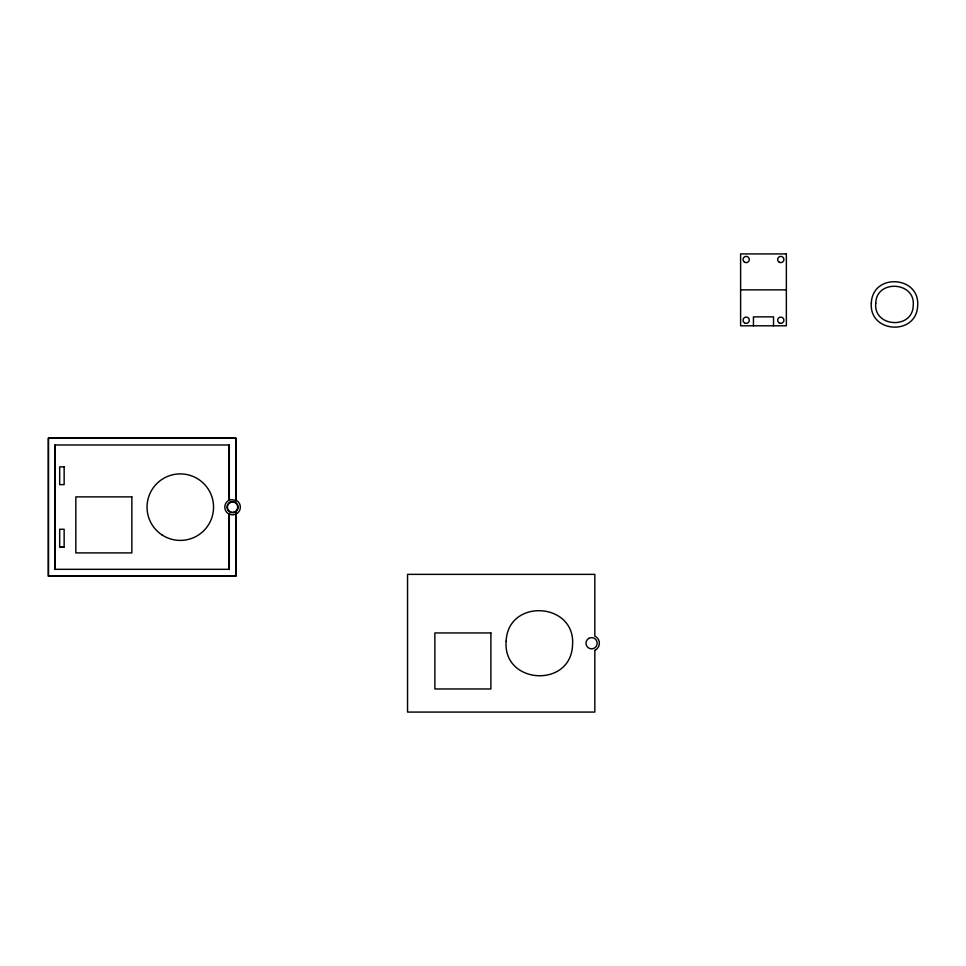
<?xml version="1.0" encoding="UTF-8"?>
<svg xmlns="http://www.w3.org/2000/svg" width="966" height="966" viewBox="0 0 966 966"><rect width="100%" height="100%" fill="white"/><g stroke="black" fill="none" stroke-linecap="round" stroke-linejoin="round"><path stroke-width="1.45" d="M740.608 289.86L786.36 289.86M64.142 546.998L59.687 546.998L59.687 529.247L64.142 529.247L64.142 546.998L60.061 546.998M773.524 325.796L773.524 316.86L753.444 316.86L753.444 325.796M236.018 501.137L236.018 438.069L48.3 438.069L48.3 576.231L236.018 576.231L236.018 513.151M235.789 500.11L235.789 438.286L48.517 438.286L48.517 576.002L235.789 576.002L235.789 511.642M229.316 444.758L229.316 500.11M229.316 514.19L229.316 569.529M229.099 500.195L229.099 444.988L55.219 444.988L55.219 569.312L229.099 569.312L229.099 514.093M55.002 444.758L55.002 569.529M506.148 641.134C502.537 684.339 570.689 688.625 572.524 645.312C576.134 602.108 507.971 597.809 506.148 641.134M871.32 302.962C868.796 333.125 916.372 336.12 917.652 305.884C920.175 275.721 872.6 272.726 871.32 302.962M875.776 303.239C873.107 327.305 912.822 329.804 913.196 305.594C915.865 281.541 876.15 279.041 875.776 303.239M229.763 502.32L228.604 503.201A5.579 5.579 0 0 0 228.604 511.099L229.763 511.98A5.579 5.579 0 0 0 235.342 511.98L236.501 511.099A5.579 5.579 0 0 0 236.501 503.201L235.342 502.32A5.579 5.579 0 0 0 229.763 502.32M229.993 502.706L228.93 503.515A5.132 5.132 0 0 0 228.93 510.772L229.993 511.594A5.132 5.132 0 0 0 235.124 511.594L236.187 510.772A5.132 5.132 0 0 0 236.187 503.515L235.124 502.706A5.132 5.132 0 0 0 229.993 502.706M588.801 638.393L587.642 639.275A5.579 5.579 0 0 0 587.642 647.172L588.801 648.053A5.579 5.579 0 0 0 594.38 648.053L595.539 647.172A5.579 5.579 0 0 0 595.539 639.275L594.38 638.393A5.579 5.579 0 0 0 588.801 638.393M230.536 499.603L228.652 500.388A7.813 7.813 0 0 0 228.652 513.912L232.552 514.963L236.465 513.912A7.813 7.813 0 0 0 236.465 500.388L230.536 499.603M595.491 649.985L594.827 650.263L594.827 712.075L407.555 712.075L407.555 574.359L594.827 574.359L594.827 636.183L595.491 636.461A7.813 7.813 0 0 1 595.491 649.985M786.36 253.925L740.608 253.925L740.608 325.796L786.36 325.796L786.36 253.925M64.142 466.856L59.687 466.856L59.687 484.63L64.142 484.63L64.142 466.856M131.859 496.874L75.831 496.874L75.831 552.902L131.859 552.902L131.859 496.874M490.897 632.947L434.869 632.947L434.869 688.975L490.897 688.975L490.897 632.947M779.224 322.922A3.127 3.127 0 0 0 783.909 320.217A3.127 3.127 0 0 0 779.224 317.5A3.127 3.127 0 0 0 779.224 322.922M744.617 322.922A3.127 3.127 0 0 0 749.314 320.217A3.127 3.127 0 0 0 744.617 317.5A3.127 3.127 0 0 0 744.617 322.922M744.617 262.209A3.127 3.127 0 0 0 749.314 259.504A3.127 3.127 0 0 0 744.617 256.799A3.127 3.127 0 0 0 744.617 262.209M779.224 262.209A3.127 3.127 0 0 0 783.909 259.504A3.127 3.127 0 0 0 779.224 256.799A3.127 3.127 0 0 0 779.224 262.209M161.89 534.85A33.255 33.255 0 0 0 213.486 509.239A33.255 33.255 0 0 0 165.512 477.361A33.255 33.255 0 0 0 161.89 534.85"/></g></svg>
